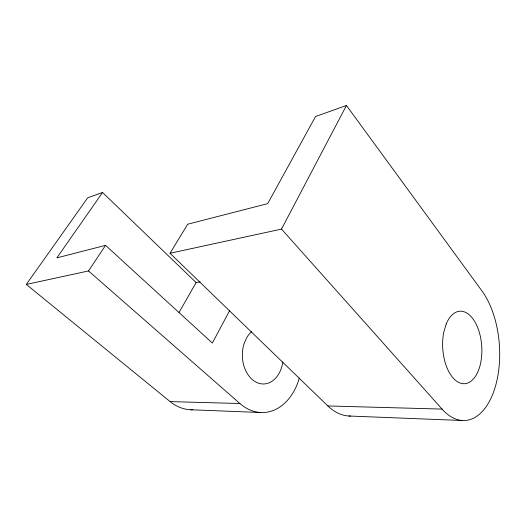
<?xml version="1.0" encoding="UTF-8"?>
<svg xmlns="http://www.w3.org/2000/svg" width="526" height="526" viewBox="0 0 526 526"><rect width="100%" height="100%" fill="white"/><g stroke="black" fill="none" stroke-linecap="round" stroke-linejoin="round"><path stroke-width="0.79" d="M170.036 253.269L281.509 229.093L346.45 105.483L481.941 290.917A72.766 39.187 86.2 0 1 494.262 390.062A72.766 39.187 86.2 0 1 442.05 409.09L327.856 405.947L170.036 253.269L187.683 224.221L267.701 203.641L315.528 116.516L346.45 105.483M229.592 310.695L212.359 343.057L105.555 245.346L56.854 257.871L102.57 192.47L196.126 282.58L200.143 281.929M179.083 312.385L196.126 282.58M192.832 409.761A50.904 40.121 88.5 0 1 170.122 401.601L26.3 284.435L88.519 270.943L105.555 245.346M26.3 284.435L87.724 197.763L102.57 192.47M170.122 401.601L239.922 403.521A56.558 40.923 87.6 0 0 299.314 378.076M190.399 409.734L260.764 412.522M348.916 416.013L462.558 420.517M88.519 270.943L239.922 403.521M281.509 229.093L442.05 409.09M350.454 416.046A63.639 40.903 86.8 0 1 327.856 405.947M282.81 362.059A28.253 20.422 87.6 0 1 256.8 382.507A28.253 20.422 87.6 0 1 243.906 344.155L246.655 337.764A28.253 20.422 87.6 0 1 251.625 331.65M446.212 324.009L443.78 332.195A36.32 19.528 86.2 0 0 463.971 383.724A36.32 19.528 86.2 0 0 479.278 332.235A36.32 19.528 86.2 0 0 446.212 324.009"/></g></svg>
